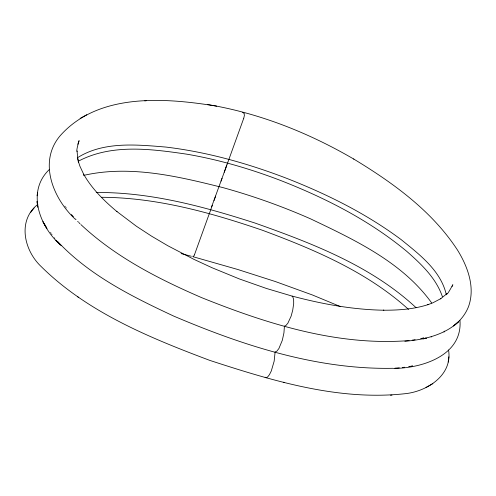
<?xml version="1.0" encoding="UTF-8"?>
<svg xmlns="http://www.w3.org/2000/svg" width="496" height="496" viewBox="0 0 496 496"><rect width="100%" height="100%" fill="white"/><g stroke="black" fill="none" stroke-linecap="round" stroke-linejoin="round"><path stroke-width="0.74" d="M49.216 169.607C26.424 191.518 39.5 226.071 59.942 244.423M37.839 204.352C17.056 220.677 24.161 250.654 41.323 266.705C87.693 312.461 149.817 337.844 209.851 360.412C272.161 380.711 337.844 400.824 404.11 393.805C426.411 391.908 452.829 375.478 448.551 349.984M448.868 356.804L448.179 362.068M37.095 195.746L37.584 192.467M226.412 165.769L225.965 167.505M210.236 211.079L212.325 205.307M243.796 118.098L244.398 115.419L244.131 113.801M226.976 164.703L227.943 162.025M226.963 164.746L211.575 206.875M77.853 144.274C81.586 133.195 75.621 150.629 77.06 151.33L77.066 150.964L77.729 158.584L78.666 162.527L77.649 158.218L77.729 158.584M210.112 211.439L194.42 254.907M228.067 161.696L243.753 118.222M452.067 286.49C455.421 279.341 447.318 295.827 446.735 293.905M444.044 332.078L444.41 331.105M214.043 200.539L215.642 196.106M221.055 181.114L222.041 178.386M224.254 172.248L225.854 167.822M194.364 255.056L193.235 256.773L237.677 269.458L275.268 281.511L312.468 294.996L340.647 306.689M34.075 208.01L30.678 212.393M292.088 296.379L292.473 296.168C322.313 304.054 352.947 309.702 383.873 310.217L383.303 310.211C398.393 310.291 413.714 309.262 428.153 304.6L427.831 304.718L432.655 302.913L440.876 298.623L440.597 298.809L446.946 293.663M431.663 336.548L431.148 337.038M77.729 157.579C103.776 141.267 136.679 144.665 165.918 147.07C207.161 152.012 247.448 163.333 286.18 178.145C326.734 193.967 366.16 213.559 401.165 239.618C419.374 254.448 440.907 270.599 446.332 294.779M404.854 341.248C428.966 339.438 458.316 331.675 468.367 307.005C475.571 287.742 467.79 266.718 457.535 250.12C432.109 211.054 393.223 182.968 353.896 159.142C311.383 134.335 265.062 115.469 216.634 106.144L216.175 106.057C164.691 97.706 98.301 92.659 60.165 135.737C38.006 161.777 53.029 198.425 75.082 219.046M78.126 161.324C111.346 143.592 151.032 148.936 186.955 154.2C218.99 159.706 250.337 168.876 280.668 180.501C325.649 198.084 369.408 220.379 406.72 251.329C421.166 264.008 436.114 278.07 442.426 296.751M432.841 383.644L425.99 387.457M80.116 118.414L86.744 114.75M242.575 112.325L243.493 112.394L244.106 113.727M83.557 175.41C130.02 164.796 178.145 176.378 223.374 187.73C253.202 195.988 282.422 206.435 310.738 218.928C354.814 239.94 402.386 262.266 431.694 302.957M426.312 338.167L423.193 338.948L422.549 338.656M420.713 338.607L423.355 337.968M410.744 366.222L412.697 365.825M408.71 366.581L410.068 366.346M412.188 340.169L415.127 339.704M402.324 367.505L404.5 367.226M409.15 340.578C337.764 346.245 267.294 323.993 201.773 297.693C158.497 278.988 115.5 257.046 80.879 224.552M399.317 367.821L394.94 368.168M144.739 100.886L146.221 100.775M393.564 368.435C421.755 368.323 462.638 355.626 459.978 320.484M393.03 368.292C317 369.762 242.829 345.514 173.557 316.026C132.103 296.627 89.398 275.429 57.666 241.54M390.439 395.213L391.995 395.138M96.205 192.498C150.493 192.082 203.565 206.516 254.863 222.995C311.978 243.251 371.082 265.782 416.051 307.675M101.674 197.284C156.711 197.557 210.527 212.517 262.235 230.187C314.191 249.494 366.972 271.783 408.53 309.411M207.409 104.501L216.634 106.144M283.476 382.23L284.127 382.379M181.108 253.592L191.326 256.265M425.593 338.012L426.219 338.291M423.423 337.981L424.706 338.557M193.186 256.748L192.826 256.203M353.58 158.962L353.896 159.142M77.512 296.676L78.647 297.426M79.986 223.684L78.821 222.524M77.68 221.365L78.244 221.941M57.108 241.397L55.949 240.176L61.07 245.601M75.479 219.065L76.018 219.641M73.389 216.777L71.412 214.508M54.808 238.154L54.554 237.838M265.124 377.22L266.247 377.797L267.766 376.836L269.483 374.598L271.312 370.94L274.158 361.181L275.106 351.949L276.768 351.242L278.87 348.583L282.317 340.287L283.935 332.884L284.425 326.139L285.901 325.512L287.872 323.187L291.121 316.15L292.721 310.211L293.694 303.496L293.632 299.293L292.566 296.236L266.445 288.467L239.376 278.944L211.972 267.704L193.837 259.309L167.71 245.681L151.435 236.077L136.375 226.226L116.56 211.271L116.988 211.637C104.172 200.855 91.927 188.864 83.613 174.17M66.235 207.936L65.987 207.588M51.627 233.976L51.981 234.465M65.261 206.553L64.976 206.144M50.611 232.506L50.939 232.99M83.781 174.487L79.918 166.203L78.585 162.173M458.502 321.786L453.679 325.909L458.502 321.786M44.795 224.812L42.966 221.724L46.922 228.445L44.795 224.812M37.485 204.767L37.045 201.426L37.777 207.167L37.485 204.767"/></g></svg>
